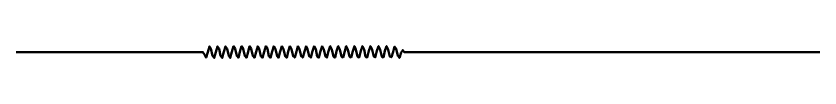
# Model space of a CAD drawing. Extents: x -47 to 452, y 172 to 669.
# Drawn here: x -47.1 to 451.9, y 572.5 to 579.8 of the extents above; entities that cross this region are included whole.
import ezdxf

# ---------------------------------------------------------------- set-up
doc = ezdxf.new("R2010")
doc.units = 0
doc.header["$MEASUREMENT"] = 0
doc.layers.add('Capa 1', color=7, linetype='Continuous', lineweight=0)

# ---------------------------------------------------------------- blocks, each defined once
blk = doc.blocks.new('Block_0')
at = {"layer": 'Capa 1', "color": 18, "lineweight": 50, "true_color": 0x000000}
blk.add_open_spline([(-47.14, 576.06), (-47.14, 576.06), (-46.14, 576.06), (-46.14, 576.06), (-46.14, 576.06), (-45.14, 576.06), (-45.14, 576.06), (-45.14, 576.06), (-44.14, 576.06), (-44.14, 576.06), (-44.14, 576.06), (-43.14, 576.06), (-43.14, 576.06), (-43.14, 576.06), (-42.14, 576.06), (-42.14, 576.06), (-42.14, 576.06), (-41.14, 576.06), (-41.14, 576.06), (-41.14, 576.06), (-40.14, 576.06), (-40.14, 576.06), (-40.14, 576.06), (-39.14, 576.06), (-39.14, 576.06), (-39.14, 576.06), (-38.14, 576.06), (-38.14, 576.06), (-38.14, 576.06), (-37.14, 576.06), (-37.14, 576.06), (-37.14, 576.06), (-36.14, 576.06), (-36.14, 576.06), (-36.14, 576.06), (-35.14, 576.06), (-35.14, 576.06), (-35.14, 576.06), (-34.14, 576.06), (-34.14, 576.06), (-34.14, 576.06), (-33.14, 576.06), (-33.14, 576.06), (-33.14, 576.06), (-32.14, 576.06), (-32.14, 576.06), (-32.14, 576.06), (-31.14, 576.06), (-31.14, 576.06), (-31.14, 576.06), (-30.14, 576.06), (-30.14, 576.06), (-30.14, 576.06), (-29.14, 576.06), (-29.14, 576.06), (-29.14, 576.06), (-28.14, 576.06), (-28.14, 576.06), (-28.14, 576.06), (-27.14, 576.06), (-27.14, 576.06), (-27.14, 576.06), (-26.14, 576.06), (-26.14, 576.06), (-26.14, 576.06), (-25.14, 576.06), (-25.14, 576.06), (-25.14, 576.06), (-24.14, 576.06), (-24.14, 576.06), (-24.14, 576.06), (-23.14, 576.06), (-23.14, 576.06), (-23.14, 576.06), (-22.14, 576.06), (-22.14, 576.06), (-22.14, 576.06), (-21.14, 576.06), (-21.14, 576.06), (-21.14, 576.06), (-20.14, 576.06), (-20.14, 576.06), (-20.14, 576.06), (-19.14, 576.06), (-19.14, 576.06), (-19.14, 576.06), (-18.14, 576.06), (-18.14, 576.06), (-18.14, 576.06), (-17.14, 576.06), (-17.14, 576.06), (-17.14, 576.06), (-16.14, 576.06), (-16.14, 576.06), (-16.14, 576.06), (-15.14, 576.06), (-15.14, 576.06), (-15.14, 576.06), (-14.14, 576.06), (-14.14, 576.06), (-14.14, 576.06), (-13.14, 576.06), (-13.14, 576.06), (-13.14, 576.06), (-12.14, 576.06), (-12.14, 576.06), (-12.14, 576.06), (-11.14, 576.06), (-11.14, 576.06), (-11.14, 576.06), (-10.14, 576.06), (-10.14, 576.06), (-10.14, 576.06), (-9.14, 576.06), (-9.14, 576.06), (-9.14, 576.06), (-8.14, 576.06), (-8.14, 576.06), (-8.14, 576.06), (-7.14, 576.06), (-7.14, 576.06), (-7.14, 576.06), (-6.14, 576.06), (-6.14, 576.06), (-6.14, 576.06), (-5.14, 576.06), (-5.14, 576.06), (-5.14, 576.06), (-4.14, 576.06), (-4.14, 576.06), (-4.14, 576.06), (-3.14, 576.06), (-3.14, 576.06), (-3.14, 576.06), (-2.14, 576.06), (-2.14, 576.06), (-2.14, 576.06), (-1.14, 576.06), (-1.14, 576.06), (-1.14, 576.06), (-0.14, 576.06), (-0.14, 576.06), (-0.14, 576.06), (0.86, 576.06), (0.86, 576.06), (0.86, 576.06), (1.86, 576.06), (1.86, 576.06), (1.86, 576.06), (2.86, 576.06), (2.86, 576.06), (2.86, 576.06), (3.86, 576.06), (3.86, 576.06), (3.86, 576.06), (4.86, 576.06), (4.86, 576.06), (4.86, 576.06), (5.86, 576.06), (5.86, 576.06), (5.86, 576.06), (6.86, 576.06), (6.86, 576.06), (6.86, 576.06), (7.86, 576.06), (7.86, 576.06), (7.86, 576.06), (8.86, 576.06), (8.86, 576.06), (8.86, 576.06), (9.86, 576.06), (9.86, 576.06), (9.86, 576.06), (10.86, 576.06), (10.86, 576.06), (10.86, 576.06), (11.86, 576.06), (11.86, 576.06), (11.86, 576.06), (12.86, 576.06), (12.86, 576.06), (12.86, 576.06), (13.86, 576.06), (13.86, 576.06), (13.86, 576.06), (14.86, 576.06), (14.86, 576.06), (14.86, 576.06), (15.86, 576.06), (15.86, 576.06), (15.86, 576.06), (16.86, 576.06), (16.86, 576.06), (16.86, 576.06), (17.86, 576.06), (17.86, 576.06), (17.86, 576.06), (18.86, 576.06), (18.86, 576.06), (18.86, 576.06), (19.86, 576.06), (19.86, 576.06), (19.86, 576.06), (20.86, 576.06), (20.86, 576.06), (20.86, 576.06), (21.86, 576.06), (21.86, 576.06), (21.86, 576.06), (22.86, 576.06), (22.86, 576.06), (22.86, 576.06), (23.86, 576.06), (23.86, 576.06), (23.86, 576.06), (24.86, 576.06), (24.86, 576.06), (24.86, 576.06), (25.86, 576.06), (25.86, 576.06), (25.86, 576.06), (26.86, 576.06), (26.86, 576.06), (26.86, 576.06), (27.86, 576.06), (27.86, 576.06), (27.86, 576.06), (28.86, 576.06), (28.86, 576.06), (28.86, 576.06), (29.86, 576.06), (29.86, 576.06), (29.86, 576.06), (30.86, 576.06), (30.86, 576.06), (30.86, 576.06), (31.86, 576.06), (31.86, 576.06), (31.86, 576.06), (32.86, 576.06), (32.86, 576.06), (32.86, 576.06), (33.86, 576.06), (33.86, 576.06), (33.86, 576.06), (34.86, 576.06), (34.86, 576.06), (34.86, 576.06), (35.86, 576.06), (35.86, 576.06), (35.86, 576.06), (36.86, 576.06), (36.86, 576.06), (36.86, 576.06), (37.86, 576.06), (37.86, 576.06), (37.86, 576.06), (38.86, 576.06), (38.86, 576.06), (38.86, 576.06), (39.86, 576.06), (39.86, 576.06), (39.86, 576.06), (40.86, 576.06), (40.86, 576.06), (40.86, 576.06), (41.86, 576.06), (41.86, 576.06), (41.86, 576.06), (42.86, 576.06), (42.86, 576.06), (42.86, 576.06), (43.86, 576.06), (43.86, 576.06), (43.86, 576.06), (44.86, 576.06), (44.86, 576.06), (44.86, 576.06), (45.86, 576.06), (45.86, 576.06), (45.86, 576.06), (46.86, 576.06), (46.86, 576.06), (46.86, 576.06), (47.86, 576.06), (47.86, 576.06), (47.86, 576.06), (48.86, 576.06), (48.86, 576.06), (48.86, 576.06), (49.86, 576.06), (49.86, 576.06), (49.86, 576.06), (50.86, 576.06), (50.86, 576.06), (50.86, 576.06), (51.86, 576.06), (51.86, 576.06), (51.86, 576.06), (52.86, 576.06), (52.86, 576.06), (52.86, 576.06), (53.86, 576.06), (53.86, 576.06), (53.86, 576.06), (54.86, 576.06), (54.86, 576.06), (54.86, 576.06), (55.86, 576.06), (55.86, 576.06), (55.86, 576.06), (56.86, 576.06), (56.86, 576.06), (56.86, 576.06), (57.86, 576.06), (57.86, 576.06), (57.86, 576.06), (58.86, 576.06), (58.86, 576.06), (58.86, 576.06), (59.86, 576.06), (59.86, 576.06), (59.86, 576.06), (60.86, 576.06), (60.86, 576.06), (60.86, 576.06), (61.86, 576.06), (61.86, 576.06), (61.86, 576.06), (62.86, 576.06), (62.86, 576.06), (62.86, 576.06), (63.86, 576.06), (63.86, 576.06), (63.86, 576.06), (64.86, 576.06), (64.86, 576.06), (64.86, 576.06), (65.86, 576.06), (65.86, 576.06), (65.86, 576.06), (66.86, 576.06), (66.86, 576.06), (66.86, 576.06), (67.86, 576.06), (67.86, 576.06), (67.86, 576.06), (68.86, 576.06), (68.86, 576.06), (68.86, 576.06), (69.86, 574.68), (69.86, 574.68), (69.86, 574.68), (70.86, 572.7), (70.86, 572.7), (70.86, 572.7), (71.86, 576.07), (71.86, 576.07), (71.86, 576.07), (72.86, 579.66), (72.86, 579.66), (72.86, 579.66), (73.86, 578.26), (73.86, 578.26), (73.86, 578.26), (74.86, 573.81), (74.86, 573.81), (74.86, 573.81), (75.86, 572.48), (75.86, 572.48), (75.86, 572.48), (76.86, 576.11), (76.86, 576.11), (76.86, 576.11), (77.86, 579.67), (77.86, 579.67), (77.86, 579.67), (78.86, 578.22), (78.86, 578.22), (78.86, 578.22), (79.86, 573.78), (79.86, 573.78), (79.86, 573.78), (80.86, 572.5), (80.86, 572.5), (80.86, 572.5), (81.86, 576.15), (81.86, 576.15), (81.86, 576.15), (82.86, 579.68), (82.86, 579.68), (82.86, 579.68), (83.86, 578.19), (83.86, 578.19), (83.86, 578.19), (84.86, 573.75), (84.86, 573.75), (84.86, 573.75), (85.86, 572.51), (85.86, 572.51), (85.86, 572.51), (86.86, 576.19), (86.86, 576.19), (86.86, 576.19), (87.86, 579.69), (87.86, 579.69), (87.86, 579.69), (88.86, 578.16), (88.86, 578.16), (88.86, 578.16), (89.86, 573.72), (89.86, 573.72), (89.86, 573.72), (90.86, 572.52), (90.86, 572.52), (90.86, 572.52), (91.86, 576.23), (91.86, 576.23), (91.86, 576.23), (92.86, 579.7), (92.86, 579.7), (92.86, 579.7), (93.86, 578.13), (93.86, 578.13), (93.86, 578.13), (94.86, 573.69), (94.86, 573.69), (94.86, 573.69), (95.86, 572.54), (95.86, 572.54), (95.86, 572.54), (96.86, 576.27), (96.86, 576.27), (96.86, 576.27), (97.86, 579.71), (97.86, 579.71), (97.86, 579.71), (98.86, 578.1), (98.86, 578.1), (98.86, 578.1), (99.86, 573.66), (99.86, 573.66), (99.86, 573.66), (100.86, 572.55), (100.86, 572.55), (100.86, 572.55), (101.86, 576.3), (101.86, 576.3), (101.86, 576.3), (102.86, 579.72), (102.86, 579.72), (102.86, 579.72), (103.86, 578.06), (103.86, 578.06), (103.86, 578.06), (104.86, 573.63), (104.86, 573.63), (104.86, 573.63), (105.86, 572.56), (105.86, 572.56), (105.86, 572.56), (106.86, 576.34), (106.86, 576.34), (106.86, 576.34), (107.86, 579.73), (107.86, 579.73), (107.86, 579.73), (108.86, 578.03), (108.86, 578.03), (108.86, 578.03), (109.86, 573.6), (109.86, 573.6), (109.86, 573.6), (110.86, 572.58), (110.86, 572.58), (110.86, 572.58), (111.86, 576.38), (111.86, 576.38), (111.86, 576.38), (112.86, 579.74), (112.86, 579.74), (112.86, 579.74), (113.86, 578), (113.86, 578), (113.86, 578), (114.86, 573.57), (114.86, 573.57), (114.86, 573.57), (115.86, 572.59), (115.86, 572.59), (115.86, 572.59), (116.86, 576.42), (116.86, 576.42), (116.86, 576.42), (117.86, 579.75), (117.86, 579.75), (117.86, 579.75), (118.86, 577.97), (118.86, 577.97), (118.86, 577.97), (119.86, 573.54), (119.86, 573.54), (119.86, 573.54), (120.86, 572.61), (120.86, 572.61), (120.86, 572.61), (121.86, 576.46), (121.86, 576.46), (121.86, 576.46), (122.86, 579.76), (122.86, 579.76), (122.86, 579.76), (123.86, 577.93), (123.86, 577.93), (123.86, 577.93), (124.86, 573.51), (124.86, 573.51), (124.86, 573.51), (125.86, 572.62), (125.86, 572.62), (125.86, 572.62), (126.86, 576.5), (126.86, 576.5), (126.86, 576.5), (127.86, 579.76), (127.86, 579.76), (127.86, 579.76), (128.86, 577.9), (128.86, 577.9), (128.86, 577.9), (129.86, 573.49), (129.86, 573.49), (129.86, 573.49), (130.86, 572.64), (130.86, 572.64), (130.86, 572.64), (131.86, 576.53), (131.86, 576.53), (131.86, 576.53), (132.86, 579.77), (132.86, 579.77), (132.86, 579.77), (133.86, 577.87), (133.86, 577.87), (133.86, 577.87), (134.86, 573.46), (134.86, 573.46), (134.86, 573.46), (135.86, 572.66), (135.86, 572.66), (135.86, 572.66), (136.86, 576.57), (136.86, 576.57), (136.86, 576.57), (137.86, 579.78), (137.86, 579.78), (137.86, 579.78), (138.86, 577.83), (138.86, 577.83), (138.86, 577.83), (139.86, 573.43), (139.86, 573.43), (139.86, 573.43), (140.86, 572.67), (140.86, 572.67), (140.86, 572.67), (141.86, 576.61), (141.86, 576.61), (141.86, 576.61), (142.86, 579.78), (142.86, 579.78), (142.86, 579.78), (143.86, 577.8), (143.86, 577.8), (143.86, 577.8), (144.86, 573.4), (144.86, 573.4), (144.86, 573.4), (145.86, 572.69), (145.86, 572.69), (145.86, 572.69), (146.86, 576.65), (146.86, 576.65), (146.86, 576.65), (147.86, 579.79), (147.86, 579.79), (147.86, 579.79), (148.86, 577.76), (148.86, 577.76), (148.86, 577.76), (149.86, 573.38), (149.86, 573.38), (149.86, 573.38), (150.86, 572.71), (150.86, 572.71), (150.86, 572.71), (151.86, 576.68), (151.86, 576.68), (151.86, 576.68), (152.86, 579.8), (152.86, 579.8), (152.86, 579.8), (153.86, 577.73), (153.86, 577.73), (153.86, 577.73), (154.86, 573.35), (154.86, 573.35), (154.86, 573.35), (155.86, 572.73), (155.86, 572.73), (155.86, 572.73), (156.86, 576.72), (156.86, 576.72), (156.86, 576.72), (157.86, 579.8), (157.86, 579.8), (157.86, 579.8), (158.86, 577.7), (158.86, 577.7), (158.86, 577.7), (159.86, 573.32), (159.86, 573.32), (159.86, 573.32), (160.86, 572.74), (160.86, 572.74), (160.86, 572.74), (161.86, 576.76), (161.86, 576.76), (161.86, 576.76), (162.86, 579.81), (162.86, 579.81), (162.86, 579.81), (163.86, 577.66), (163.86, 577.66), (163.86, 577.66), (164.86, 573.3), (164.86, 573.3), (164.86, 573.3), (165.86, 572.76), (165.86, 572.76), (165.86, 572.76), (166.86, 576.8), (166.86, 576.8), (166.86, 576.8), (167.86, 579.81), (167.86, 579.81), (167.86, 579.81), (168.86, 577.63), (168.86, 577.63), (168.86, 577.63), (169.86, 573.27), (169.86, 573.27), (169.86, 573.27), (170.86, 572.78), (170.86, 572.78), (170.86, 572.78), (171.86, 576.84), (171.86, 576.84), (171.86, 576.84), (172.86, 579.82), (172.86, 579.82), (172.86, 579.82), (173.86, 577.59), (173.86, 577.59), (173.86, 577.59), (174.86, 573.24), (174.86, 573.24), (174.86, 573.24), (175.86, 572.8), (175.86, 572.8), (175.86, 572.8), (176.86, 576.87), (176.86, 576.87), (176.86, 576.87), (177.86, 579.82), (177.86, 579.82), (177.86, 579.82), (178.86, 577.56), (178.86, 577.56), (178.86, 577.56), (179.86, 573.25), (179.86, 573.25), (179.86, 573.25), (180.86, 572.81), (180.86, 572.81), (180.86, 572.81), (181.86, 576.88), (181.86, 576.88), (181.86, 576.88), (182.86, 579.82), (182.86, 579.82), (182.86, 579.82), (183.86, 577.55), (183.86, 577.55), (183.86, 577.55), (184.86, 573.3), (184.86, 573.3), (184.86, 573.3), (185.86, 572.84), (185.86, 572.84), (185.86, 572.84), (186.86, 576.3), (186.86, 576.3), (186.86, 576.3), (187.86, 579.53), (187.86, 579.53), (187.86, 579.53), (188.86, 578.22), (188.86, 578.22), (188.86, 578.22), (189.86, 573.8), (189.86, 573.8), (189.86, 573.8), (190.86, 572.51), (190.86, 572.51), (190.86, 572.51), (191.86, 575.76), (191.86, 575.76), (191.86, 575.76), (192.86, 577.3), (192.86, 577.3), (192.86, 577.3), (193.86, 576.06), (193.86, 576.06), (193.86, 576.06), (194.86, 576.06), (194.86, 576.06), (194.86, 576.06), (195.86, 576.06), (195.86, 576.06), (195.86, 576.06), (196.86, 576.06), (196.86, 576.06), (196.86, 576.06), (197.86, 576.06), (197.86, 576.06), (197.86, 576.06), (198.86, 576.06), (198.86, 576.06), (198.86, 576.06), (199.86, 576.06), (199.86, 576.06), (199.86, 576.06), (200.86, 576.06), (200.86, 576.06), (200.86, 576.06), (201.86, 576.06), (201.86, 576.06), (201.86, 576.06), (202.86, 576.06), (202.86, 576.06), (202.86, 576.06), (203.86, 576.06), (203.86, 576.06), (203.86, 576.06), (204.86, 576.06), (204.86, 576.06), (204.86, 576.06), (205.86, 576.06), (205.86, 576.06), (205.86, 576.06), (206.86, 576.06), (206.86, 576.06), (206.86, 576.06), (207.86, 576.06), (207.86, 576.06), (207.86, 576.06), (208.86, 576.06), (208.86, 576.06), (208.86, 576.06), (209.86, 576.06), (209.86, 576.06), (209.86, 576.06), (210.86, 576.06), (210.86, 576.06), (210.86, 576.06), (211.86, 576.06), (211.86, 576.06), (211.86, 576.06), (212.86, 576.06), (212.86, 576.06), (212.86, 576.06), (213.86, 576.06), (213.86, 576.06), (213.86, 576.06), (214.86, 576.06), (214.86, 576.06), (214.86, 576.06), (215.86, 576.06), (215.86, 576.06), (215.86, 576.06), (216.86, 576.06), (216.86, 576.06), (216.86, 576.06), (217.86, 576.06), (217.86, 576.06), (217.86, 576.06), (218.86, 576.06), (218.86, 576.06), (218.86, 576.06), (219.86, 576.06), (219.86, 576.06), (219.86, 576.06), (220.86, 576.06), (220.86, 576.06), (220.86, 576.06), (221.86, 576.06), (221.86, 576.06), (221.86, 576.06), (222.86, 576.06), (222.86, 576.06), (222.86, 576.06), (223.86, 576.06), (223.86, 576.06), (223.86, 576.06), (224.86, 576.06), (224.86, 576.06), (224.86, 576.06), (225.86, 576.06), (225.86, 576.06), (225.86, 576.06), (226.86, 576.06), (226.86, 576.06), (226.86, 576.06), (227.86, 576.06), (227.86, 576.06), (227.86, 576.06), (228.86, 576.06), (228.86, 576.06), (228.86, 576.06), (229.86, 576.06), (229.86, 576.06), (229.86, 576.06), (230.86, 576.06), (230.86, 576.06), (230.86, 576.06), (231.86, 576.06), (231.86, 576.06), (231.86, 576.06), (232.86, 576.06), (232.86, 576.06), (232.86, 576.06), (233.86, 576.06), (233.86, 576.06), (233.86, 576.06), (234.86, 576.06), (234.86, 576.06), (234.86, 576.06), (235.86, 576.06), (235.86, 576.06), (235.86, 576.06), (236.86, 576.06), (236.86, 576.06), (236.86, 576.06), (237.86, 576.06), (237.86, 576.06), (237.86, 576.06), (238.86, 576.06), (238.86, 576.06), (238.86, 576.06), (239.86, 576.06), (239.86, 576.06), (239.86, 576.06), (240.86, 576.06), (240.86, 576.06), (240.86, 576.06), (241.86, 576.06), (241.86, 576.06), (241.86, 576.06), (242.86, 576.06), (242.86, 576.06), (242.86, 576.06), (243.86, 576.06), (243.86, 576.06), (243.86, 576.06), (244.86, 576.06), (244.86, 576.06), (244.86, 576.06), (245.86, 576.06), (245.86, 576.06), (245.86, 576.06), (246.86, 576.06), (246.86, 576.06), (246.86, 576.06), (247.86, 576.06), (247.86, 576.06), (247.86, 576.06), (248.86, 576.06), (248.86, 576.06), (248.86, 576.06), (249.86, 576.06), (249.86, 576.06), (249.86, 576.06), (250.86, 576.06), (250.86, 576.06), (250.86, 576.06), (251.86, 576.06), (251.86, 576.06), (251.86, 576.06), (252.86, 576.06), (252.86, 576.06), (252.86, 576.06), (253.86, 576.06), (253.86, 576.06), (253.86, 576.06), (254.86, 576.06), (254.86, 576.06), (254.86, 576.06), (255.86, 576.06), (255.86, 576.06), (255.86, 576.06), (256.86, 576.06), (256.86, 576.06), (256.86, 576.06), (257.86, 576.06), (257.86, 576.06), (257.86, 576.06), (258.86, 576.06), (258.86, 576.06), (258.86, 576.06), (259.86, 576.06), (259.86, 576.06), (259.86, 576.06), (260.86, 576.06), (260.86, 576.06), (260.86, 576.06), (261.86, 576.06), (261.86, 576.06), (261.86, 576.06), (262.86, 576.06), (262.86, 576.06), (262.86, 576.06), (263.86, 576.06), (263.86, 576.06), (263.86, 576.06), (264.86, 576.06), (264.86, 576.06), (264.86, 576.06), (265.86, 576.06), (265.86, 576.06), (265.86, 576.06), (266.86, 576.06), (266.86, 576.06), (266.86, 576.06), (267.86, 576.06), (267.86, 576.06), (267.86, 576.06), (268.86, 576.06), (268.86, 576.06), (268.86, 576.06), (269.86, 576.06), (269.86, 576.06), (269.86, 576.06), (270.86, 576.06), (270.86, 576.06), (270.86, 576.06), (271.86, 576.06), (271.86, 576.06), (271.86, 576.06), (272.86, 576.06), (272.86, 576.06), (272.86, 576.06), (273.86, 576.06), (273.86, 576.06), (273.86, 576.06), (274.86, 576.06), (274.86, 576.06), (274.86, 576.06), (275.86, 576.06), (275.86, 576.06), (275.86, 576.06), (276.86, 576.06), (276.86, 576.06), (276.86, 576.06), (277.86, 576.06), (277.86, 576.06), (277.86, 576.06), (278.86, 576.06), (278.86, 576.06), (278.86, 576.06), (279.86, 576.06), (279.86, 576.06), (279.86, 576.06), (280.86, 576.06), (280.86, 576.06), (280.86, 576.06), (281.86, 576.06), (281.86, 576.06), (281.86, 576.06), (282.86, 576.06), (282.86, 576.06), (282.86, 576.06), (283.86, 576.06), (283.86, 576.06), (283.86, 576.06), (284.86, 576.06), (284.86, 576.06), (284.86, 576.06), (285.86, 576.06), (285.86, 576.06), (285.86, 576.06), (286.86, 576.06), (286.86, 576.06), (286.86, 576.06), (287.86, 576.06), (287.86, 576.06), (287.86, 576.06), (288.86, 576.06), (288.86, 576.06), (288.86, 576.06), (289.86, 576.06), (289.86, 576.06), (289.86, 576.06), (290.86, 576.06), (290.86, 576.06), (290.86, 576.06), (291.86, 576.06), (291.86, 576.06), (291.86, 576.06), (292.86, 576.06), (292.86, 576.06), (292.86, 576.06), (293.86, 576.06), (293.86, 576.06), (293.86, 576.06), (294.86, 576.06), (294.86, 576.06), (294.86, 576.06), (295.86, 576.06), (295.86, 576.06), (295.86, 576.06), (296.86, 576.06), (296.86, 576.06), (296.86, 576.06), (297.86, 576.06), (297.86, 576.06), (297.86, 576.06), (298.86, 576.06), (298.86, 576.06), (298.86, 576.06), (299.86, 576.06), (299.86, 576.06), (299.86, 576.06), (300.86, 576.06), (300.86, 576.06), (300.86, 576.06), (301.86, 576.06), (301.86, 576.06), (301.86, 576.06), (302.86, 576.06), (302.86, 576.06), (302.86, 576.06), (303.86, 576.06), (303.86, 576.06), (303.86, 576.06), (304.86, 576.06), (304.86, 576.06), (304.86, 576.06), (305.86, 576.06), (305.86, 576.06), (305.86, 576.06), (306.86, 576.06), (306.86, 576.06), (306.86, 576.06), (307.86, 576.06), (307.86, 576.06), (307.86, 576.06), (308.86, 576.06), (308.86, 576.06), (308.86, 576.06), (309.86, 576.06), (309.86, 576.06), (309.86, 576.06), (310.86, 576.06), (310.86, 576.06), (310.86, 576.06), (311.86, 576.06), (311.86, 576.06), (311.86, 576.06), (312.86, 576.06), (312.86, 576.06), (312.86, 576.06), (313.86, 576.06), (313.86, 576.06), (313.86, 576.06), (314.86, 576.06), (314.86, 576.06), (314.86, 576.06), (315.86, 576.06), (315.86, 576.06), (315.86, 576.06), (316.86, 576.06), (316.86, 576.06), (316.86, 576.06), (317.86, 576.06), (317.86, 576.06), (317.86, 576.06), (318.86, 576.06), (318.86, 576.06), (318.86, 576.06), (319.86, 576.06), (319.86, 576.06), (319.86, 576.06), (320.86, 576.06), (320.86, 576.06), (320.86, 576.06), (321.86, 576.06), (321.86, 576.06), (321.86, 576.06), (322.86, 576.06), (322.86, 576.06), (322.86, 576.06), (323.86, 576.06), (323.86, 576.06), (323.86, 576.06), (324.86, 576.06), (324.86, 576.06), (324.86, 576.06), (325.86, 576.06), (325.86, 576.06), (325.86, 576.06), (326.86, 576.06), (326.86, 576.06), (326.86, 576.06), (327.86, 576.06), (327.86, 576.06), (327.86, 576.06), (328.86, 576.06), (328.86, 576.06), (328.86, 576.06), (329.86, 576.06), (329.86, 576.06), (329.86, 576.06), (330.86, 576.06), (330.86, 576.06), (330.86, 576.06), (331.86, 576.06), (331.86, 576.06), (331.86, 576.06), (332.86, 576.06), (332.86, 576.06), (332.86, 576.06), (333.86, 576.06), (333.86, 576.06), (333.86, 576.06), (334.86, 576.06), (334.86, 576.06), (334.86, 576.06), (335.86, 576.06), (335.86, 576.06), (335.86, 576.06), (336.86, 576.06), (336.86, 576.06), (336.86, 576.06), (337.86, 576.06), (337.86, 576.06), (337.86, 576.06), (338.86, 576.06), (338.86, 576.06), (338.86, 576.06), (339.86, 576.06), (339.86, 576.06), (339.86, 576.06), (340.86, 576.06), (340.86, 576.06), (340.86, 576.06), (341.86, 576.06), (341.86, 576.06), (341.86, 576.06), (342.86, 576.06), (342.86, 576.06), (342.86, 576.06), (343.86, 576.06), (343.86, 576.06), (343.86, 576.06), (344.86, 576.06), (344.86, 576.06), (344.86, 576.06), (345.86, 576.06), (345.86, 576.06), (345.86, 576.06), (346.86, 576.06), (346.86, 576.06), (346.86, 576.06), (347.86, 576.06), (347.86, 576.06), (347.86, 576.06), (348.86, 576.06), (348.86, 576.06), (348.86, 576.06), (349.86, 576.06), (349.86, 576.06), (349.86, 576.06), (350.86, 576.06), (350.86, 576.06), (350.86, 576.06), (351.86, 576.06), (351.86, 576.06), (351.86, 576.06), (352.86, 576.06), (352.86, 576.06), (352.86, 576.06), (353.86, 576.06), (353.86, 576.06), (353.86, 576.06), (354.86, 576.06), (354.86, 576.06), (354.86, 576.06), (355.86, 576.06), (355.86, 576.06), (355.86, 576.06), (356.86, 576.06), (356.86, 576.06), (356.86, 576.06), (357.86, 576.06), (357.86, 576.06), (357.86, 576.06), (358.86, 576.06), (358.86, 576.06), (358.86, 576.06), (359.86, 576.06), (359.86, 576.06), (359.86, 576.06), (360.86, 576.06), (360.86, 576.06), (360.86, 576.06), (361.86, 576.06), (361.86, 576.06), (361.86, 576.06), (362.86, 576.06), (362.86, 576.06), (362.86, 576.06), (363.86, 576.06), (363.86, 576.06), (363.86, 576.06), (364.86, 576.06), (364.86, 576.06), (364.86, 576.06), (365.86, 576.06), (365.86, 576.06), (365.86, 576.06), (366.86, 576.06), (366.86, 576.06), (366.86, 576.06), (367.86, 576.06), (367.86, 576.06), (367.86, 576.06), (368.86, 576.06), (368.86, 576.06), (368.86, 576.06), (369.86, 576.06), (369.86, 576.06), (369.86, 576.06), (370.86, 576.06), (370.86, 576.06), (370.86, 576.06), (371.86, 576.06), (371.86, 576.06), (371.86, 576.06), (372.86, 576.06), (372.86, 576.06), (372.86, 576.06), (373.86, 576.06), (373.86, 576.06), (373.86, 576.06), (374.86, 576.06), (374.86, 576.06), (374.86, 576.06), (375.86, 576.06), (375.86, 576.06), (375.86, 576.06), (376.86, 576.06), (376.86, 576.06), (376.86, 576.06), (377.86, 576.06), (377.86, 576.06), (377.86, 576.06), (378.86, 576.06), (378.86, 576.06), (378.86, 576.06), (379.86, 576.06), (379.86, 576.06), (379.86, 576.06), (380.86, 576.06), (380.86, 576.06), (380.86, 576.06), (381.86, 576.06), (381.86, 576.06), (381.86, 576.06), (382.86, 576.06), (382.86, 576.06), (382.86, 576.06), (383.86, 576.06), (383.86, 576.06), (383.86, 576.06), (384.86, 576.06), (384.86, 576.06), (384.86, 576.06), (385.86, 576.06), (385.86, 576.06), (385.86, 576.06), (386.86, 576.06), (386.86, 576.06), (386.86, 576.06), (387.86, 576.06), (387.86, 576.06), (387.86, 576.06), (388.86, 576.06), (388.86, 576.06), (388.86, 576.06), (389.86, 576.06), (389.86, 576.06), (389.86, 576.06), (390.86, 576.06), (390.86, 576.06), (390.86, 576.06), (391.86, 576.06), (391.86, 576.06), (391.86, 576.06), (392.86, 576.06), (392.86, 576.06), (392.86, 576.06), (393.86, 576.06), (393.86, 576.06), (393.86, 576.06), (394.86, 576.06), (394.86, 576.06), (394.86, 576.06), (395.86, 576.06), (395.86, 576.06), (395.86, 576.06), (396.86, 576.06), (396.86, 576.06), (396.86, 576.06), (397.86, 576.06), (397.86, 576.06), (397.86, 576.06), (398.86, 576.06), (398.86, 576.06), (398.86, 576.06), (399.86, 576.06), (399.86, 576.06), (399.86, 576.06), (400.86, 576.06), (400.86, 576.06), (400.86, 576.06), (401.86, 576.06), (401.86, 576.06), (401.86, 576.06), (402.86, 576.06), (402.86, 576.06), (402.86, 576.06), (403.86, 576.06), (403.86, 576.06), (403.86, 576.06), (404.86, 576.06), (404.86, 576.06), (404.86, 576.06), (405.86, 576.06), (405.86, 576.06), (405.86, 576.06), (406.86, 576.06), (406.86, 576.06), (406.86, 576.06), (407.86, 576.06), (407.86, 576.06), (407.86, 576.06), (408.86, 576.06), (408.86, 576.06), (408.86, 576.06), (409.86, 576.06), (409.86, 576.06), (409.86, 576.06), (410.86, 576.06), (410.86, 576.06), (410.86, 576.06), (411.86, 576.06), (411.86, 576.06), (411.86, 576.06), (412.86, 576.06), (412.86, 576.06), (412.86, 576.06), (413.86, 576.06), (413.86, 576.06), (413.86, 576.06), (414.86, 576.06), (414.86, 576.06), (414.86, 576.06), (415.86, 576.06), (415.86, 576.06), (415.86, 576.06), (416.86, 576.06), (416.86, 576.06), (416.86, 576.06), (417.86, 576.06), (417.86, 576.06), (417.86, 576.06), (418.86, 576.06), (418.86, 576.06), (418.86, 576.06), (419.86, 576.06), (419.86, 576.06), (419.86, 576.06), (420.86, 576.06), (420.86, 576.06), (420.86, 576.06), (421.86, 576.06), (421.86, 576.06), (421.86, 576.06), (422.86, 576.06), (422.86, 576.06), (422.86, 576.06), (423.86, 576.06), (423.86, 576.06), (423.86, 576.06), (424.86, 576.06), (424.86, 576.06), (424.86, 576.06), (425.86, 576.06), (425.86, 576.06), (425.86, 576.06), (426.86, 576.06), (426.86, 576.06), (426.86, 576.06), (427.86, 576.06), (427.86, 576.06), (427.86, 576.06), (428.86, 576.06), (428.86, 576.06), (428.86, 576.06), (429.86, 576.06), (429.86, 576.06), (429.86, 576.06), (430.86, 576.06), (430.86, 576.06), (430.86, 576.06), (431.86, 576.06), (431.86, 576.06), (431.86, 576.06), (432.86, 576.06), (432.86, 576.06), (432.86, 576.06), (433.86, 576.06), (433.86, 576.06), (433.86, 576.06), (434.86, 576.06), (434.86, 576.06), (434.86, 576.06), (435.86, 576.06), (435.86, 576.06), (435.86, 576.06), (436.86, 576.06), (436.86, 576.06), (436.86, 576.06), (437.86, 576.06), (437.86, 576.06), (437.86, 576.06), (438.86, 576.06), (438.86, 576.06), (438.86, 576.06), (439.86, 576.06), (439.86, 576.06), (439.86, 576.06), (440.86, 576.06), (440.86, 576.06), (440.86, 576.06), (441.86, 576.06), (441.86, 576.06), (441.86, 576.06), (442.86, 576.06), (442.86, 576.06), (442.86, 576.06), (443.86, 576.06), (443.86, 576.06), (443.86, 576.06), (444.86, 576.06), (444.86, 576.06), (444.86, 576.06), (445.86, 576.06), (445.86, 576.06), (445.86, 576.06), (446.86, 576.06), (446.86, 576.06), (446.86, 576.06), (447.86, 576.06), (447.86, 576.06), (447.86, 576.06), (448.86, 576.06), (448.86, 576.06), (448.86, 576.06), (449.86, 576.06), (449.86, 576.06), (449.86, 576.06), (450.86, 576.06), (450.86, 576.06), (450.86, 576.06), (451.86, 576.06), (451.86, 576.06)], degree=3, knots=[0, 0, 0, 0, 1, 1, 1, 2, 2, 2, 3, 3, 3, 4, 4, 4, 5, 5, 5, 6, 6, 6, 7, 7, 7, 8, 8, 8, 9, 9, 9, 10, 10, 10, 11, 11, 11, 12, 12, 12, 13, 13, 13, 14, 14, 14, 15, 15, 15, 16, 16, 16, 17, 17, 17, 18, 18, 18, 19, 19, 19, 20, 20, 20, 21, 21, 21, 22, 22, 22, 23, 23, 23, 24, 24, 24, 25, 25, 25, 26, 26, 26, 27, 27, 27, 28, 28, 28, 29, 29, 29, 30, 30, 30, 31, 31, 31, 32, 32, 32, 33, 33, 33, 34, 34, 34, 35, 35, 35, 36, 36, 36, 37, 37, 37, 38, 38, 38, 39, 39, 39, 40, 40, 40, 41, 41, 41, 42, 42, 42, 43, 43, 43, 44, 44, 44, 45, 45, 45, 46, 46, 46, 47, 47, 47, 48, 48, 48, 49, 49, 49, 50, 50, 50, 51, 51, 51, 52, 52, 52, 53, 53, 53, 54, 54, 54, 55, 55, 55, 56, 56, 56, 57, 57, 57, 58, 58, 58, 59, 59, 59, 60, 60, 60, 61, 61, 61, 62, 62, 62, 63, 63, 63, 64, 64, 64, 65, 65, 65, 66, 66, 66, 67, 67, 67, 68, 68, 68, 69, 69, 69, 70, 70, 70, 71, 71, 71, 72, 72, 72, 73, 73, 73, 74, 74, 74, 75, 75, 75, 76, 76, 76, 77, 77, 77, 78, 78, 78, 79, 79, 79, 80, 80, 80, 81, 81, 81, 82, 82, 82, 83, 83, 83, 84, 84, 84, 85, 85, 85, 86, 86, 86, 87, 87, 87, 88, 88, 88, 89, 89, 89, 90, 90, 90, 91, 91, 91, 92, 92, 92, 93, 93, 93, 94, 94, 94, 95, 95, 95, 96, 96, 96, 97, 97, 97, 98, 98, 98, 99, 99, 99, 100, 100, 100, 101, 101, 101, 102, 102, 102, 103, 103, 103, 104, 104, 104, 105, 105, 105, 106, 106, 106, 107, 107, 107, 108, 108, 108, 109, 109, 109, 110, 110, 110, 111, 111, 111, 112, 112, 112, 113, 113, 113, 114, 114, 114, 115, 115, 115, 116, 116, 116, 117, 117, 117, 118, 118, 118, 119, 119, 119, 120, 120, 120, 121, 121, 121, 122, 122, 122, 123, 123, 123, 124, 124, 124, 125, 125, 125, 126, 126, 126, 127, 127, 127, 128, 128, 128, 129, 129, 129, 130, 130, 130, 131, 131, 131, 132, 132, 132, 133, 133, 133, 134, 134, 134, 135, 135, 135, 136, 136, 136, 137, 137, 137, 138, 138, 138, 139, 139, 139, 140, 140, 140, 141, 141, 141, 142, 142, 142, 143, 143, 143, 144, 144, 144, 145, 145, 145, 146, 146, 146, 147, 147, 147, 148, 148, 148, 149, 149, 149, 150, 150, 150, 151, 151, 151, 152, 152, 152, 153, 153, 153, 154, 154, 154, 155, 155, 155, 156, 156, 156, 157, 157, 157, 158, 158, 158, 159, 159, 159, 160, 160, 160, 161, 161, 161, 162, 162, 162, 163, 163, 163, 164, 164, 164, 165, 165, 165, 166, 166, 166, 167, 167, 167, 168, 168, 168, 169, 169, 169, 170, 170, 170, 171, 171, 171, 172, 172, 172, 173, 173, 173, 174, 174, 174, 175, 175, 175, 176, 176, 176, 177, 177, 177, 178, 178, 178, 179, 179, 179, 180, 180, 180, 181, 181, 181, 182, 182, 182, 183, 183, 183, 184, 184, 184, 185, 185, 185, 186, 186, 186, 187, 187, 187, 188, 188, 188, 189, 189, 189, 190, 190, 190, 191, 191, 191, 192, 192, 192, 193, 193, 193, 194, 194, 194, 195, 195, 195, 196, 196, 196, 197, 197, 197, 198, 198, 198, 199, 199, 199, 200, 200, 200, 201, 201, 201, 202, 202, 202, 203, 203, 203, 204, 204, 204, 205, 205, 205, 206, 206, 206, 207, 207, 207, 208, 208, 208, 209, 209, 209, 210, 210, 210, 211, 211, 211, 212, 212, 212, 213, 213, 213, 214, 214, 214, 215, 215, 215, 216, 216, 216, 217, 217, 217, 218, 218, 218, 219, 219, 219, 220, 220, 220, 221, 221, 221, 222, 222, 222, 223, 223, 223, 224, 224, 224, 225, 225, 225, 226, 226, 226, 227, 227, 227, 228, 228, 228, 229, 229, 229, 230, 230, 230, 231, 231, 231, 232, 232, 232, 233, 233, 233, 234, 234, 234, 235, 235, 235, 236, 236, 236, 237, 237, 237, 238, 238, 238, 239, 239, 239, 240, 240, 240, 241, 241, 241, 242, 242, 242, 243, 243, 243, 244, 244, 244, 245, 245, 245, 246, 246, 246, 247, 247, 247, 248, 248, 248, 249, 249, 249, 250, 250, 250, 251, 251, 251, 252, 252, 252, 253, 253, 253, 254, 254, 254, 255, 255, 255, 256, 256, 256, 257, 257, 257, 258, 258, 258, 259, 259, 259, 260, 260, 260, 261, 261, 261, 262, 262, 262, 263, 263, 263, 264, 264, 264, 265, 265, 265, 266, 266, 266, 267, 267, 267, 268, 268, 268, 269, 269, 269, 270, 270, 270, 271, 271, 271, 272, 272, 272, 273, 273, 273, 274, 274, 274, 275, 275, 275, 276, 276, 276, 277, 277, 277, 278, 278, 278, 279, 279, 279, 280, 280, 280, 281, 281, 281, 282, 282, 282, 283, 283, 283, 284, 284, 284, 285, 285, 285, 286, 286, 286, 287, 287, 287, 288, 288, 288, 289, 289, 289, 290, 290, 290, 291, 291, 291, 292, 292, 292, 293, 293, 293, 294, 294, 294, 295, 295, 295, 296, 296, 296, 297, 297, 297, 298, 298, 298, 299, 299, 299, 300, 300, 300, 301, 301, 301, 302, 302, 302, 303, 303, 303, 304, 304, 304, 305, 305, 305, 306, 306, 306, 307, 307, 307, 308, 308, 308, 309, 309, 309, 310, 310, 310, 311, 311, 311, 312, 312, 312, 313, 313, 313, 314, 314, 314, 315, 315, 315, 316, 316, 316, 317, 317, 317, 318, 318, 318, 319, 319, 319, 320, 320, 320, 321, 321, 321, 322, 322, 322, 323, 323, 323, 324, 324, 324, 325, 325, 325, 326, 326, 326, 327, 327, 327, 328, 328, 328, 329, 329, 329, 330, 330, 330, 331, 331, 331, 332, 332, 332, 333, 333, 333, 334, 334, 334, 335, 335, 335, 336, 336, 336, 337, 337, 337, 338, 338, 338, 339, 339, 339, 340, 340, 340, 341, 341, 341, 342, 342, 342, 343, 343, 343, 344, 344, 344, 345, 345, 345, 346, 346, 346, 347, 347, 347, 348, 348, 348, 349, 349, 349, 350, 350, 350, 351, 351, 351, 352, 352, 352, 353, 353, 353, 354, 354, 354, 355, 355, 355, 356, 356, 356, 357, 357, 357, 358, 358, 358, 359, 359, 359, 360, 360, 360, 361, 361, 361, 362, 362, 362, 363, 363, 363, 364, 364, 364, 365, 365, 365, 366, 366, 366, 367, 367, 367, 368, 368, 368, 369, 369, 369, 370, 370, 370, 371, 371, 371, 372, 372, 372, 373, 373, 373, 374, 374, 374, 375, 375, 375, 376, 376, 376, 377, 377, 377, 378, 378, 378, 379, 379, 379, 380, 380, 380, 381, 381, 381, 382, 382, 382, 383, 383, 383, 384, 384, 384, 385, 385, 385, 386, 386, 386, 387, 387, 387, 388, 388, 388, 389, 389, 389, 390, 390, 390, 391, 391, 391, 392, 392, 392, 393, 393, 393, 394, 394, 394, 395, 395, 395, 396, 396, 396, 397, 397, 397, 398, 398, 398, 399, 399, 399, 400, 400, 400, 401, 401, 401, 402, 402, 402, 403, 403, 403, 404, 404, 404, 405, 405, 405, 406, 406, 406, 407, 407, 407, 408, 408, 408, 409, 409, 409, 410, 410, 410, 411, 411, 411, 412, 412, 412, 413, 413, 413, 414, 414, 414, 415, 415, 415, 416, 416, 416, 417, 417, 417, 418, 418, 418, 419, 419, 419, 420, 420, 420, 421, 421, 421, 422, 422, 422, 423, 423, 423, 424, 424, 424, 425, 425, 425, 426, 426, 426, 427, 427, 427, 428, 428, 428, 429, 429, 429, 430, 430, 430, 431, 431, 431, 432, 432, 432, 433, 433, 433, 434, 434, 434, 435, 435, 435, 436, 436, 436, 437, 437, 437, 438, 438, 438, 439, 439, 439, 440, 440, 440, 441, 441, 441, 442, 442, 442, 443, 443, 443, 444, 444, 444, 445, 445, 445, 446, 446, 446, 447, 447, 447, 448, 448, 448, 449, 449, 449, 450, 450, 450, 451, 451, 451, 452, 452, 452, 453, 453, 453, 454, 454, 454, 455, 455, 455, 456, 456, 456, 457, 457, 457, 458, 458, 458, 459, 459, 459, 460, 460, 460, 461, 461, 461, 462, 462, 462, 463, 463, 463, 464, 464, 464, 465, 465, 465, 466, 466, 466, 467, 467, 467, 468, 468, 468, 469, 469, 469, 470, 470, 470, 471, 471, 471, 472, 472, 472, 473, 473, 473, 474, 474, 474, 475, 475, 475, 476, 476, 476, 477, 477, 477, 478, 478, 478, 479, 479, 479, 480, 480, 480, 481, 481, 481, 482, 482, 482, 483, 483, 483, 484, 484, 484, 485, 485, 485, 486, 486, 486, 487, 487, 487, 488, 488, 488, 489, 489, 489, 490, 490, 490, 491, 491, 491, 492, 492, 492, 493, 493, 493, 494, 494, 494, 495, 495, 495, 496, 496, 496, 497, 497, 497, 498, 498, 498, 499, 499, 499, 499], dxfattribs=at)

msp = doc.modelspace()

# ---------------------------------------------------------------- block references
at = {"layer": 'Capa 1'}
msp.add_blockref('Block_0', (0, 0), dxfattribs=at)

doc.saveas('drawing.dxf')
